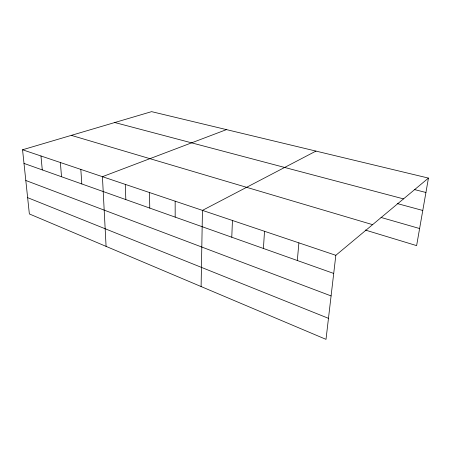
<?xml version="1.0" encoding="UTF-8"?>
<svg xmlns="http://www.w3.org/2000/svg" width="451" height="451" viewBox="0 0 451 451"><rect width="100%" height="100%" fill="white"/><g stroke="black" fill="none" stroke-linecap="round" stroke-linejoin="round"><path stroke-width="0.68" d="M201.101 286.543L202.454 210.38L315.954 151.091M231.78 237.226L232.44 220.483M263.423 248.467L264.511 231.284M297.322 260.509L298.889 242.863M428.45 178.089L335.832 255.305L326.011 339.355L29.36 213.943L22.55 149.777L151.592 111.645L428.45 178.089L416.617 245.626L365.299 230.049M226.47 129.617L102.428 176.685L106.081 246.376M414.317 189.533L425.93 192.476M114.774 122.525L403.504 198.885M397.218 203.559L422.779 210.47M381.027 217.45L419.61 228.533M71.32 135.368L372.594 224.66M22.55 149.777L335.832 255.305M23.999 163.414L333.712 273.436M25.808 180.485L331.085 295.929M27.635 197.662L328.469 318.333M40.973 155.984L42.281 169.909M60.372 162.518L61.522 176.741M80.83 169.413L81.806 183.946M125.277 184.38L125.835 199.59M149.473 192.532L149.783 208.097M175.157 201.185L175.18 217.117"/></g></svg>
